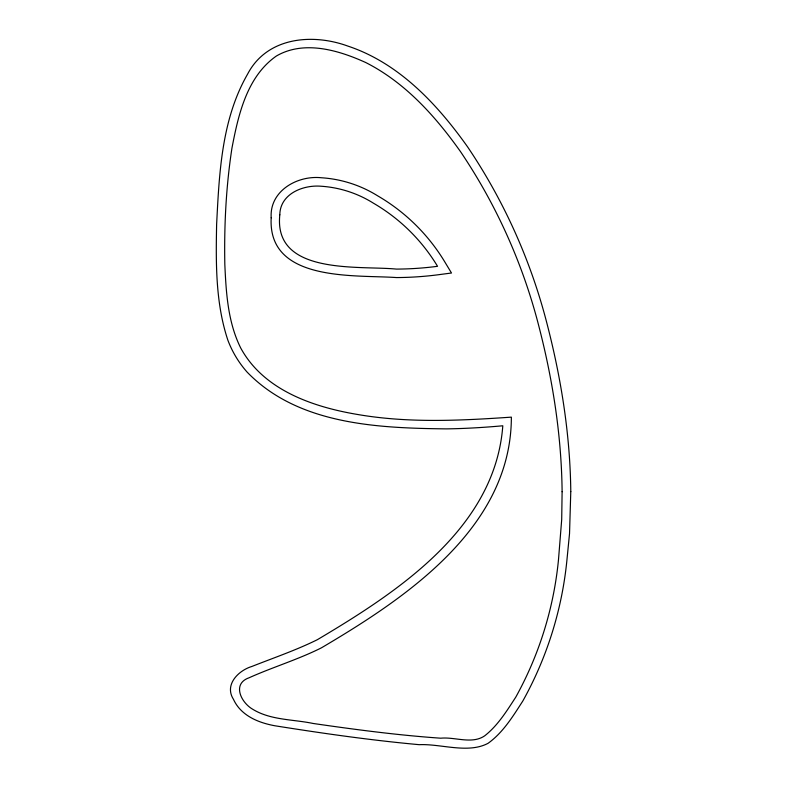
<?xml version="1.0" encoding="UTF-8"?>
<svg xmlns="http://www.w3.org/2000/svg" width="787" height="787" viewBox="0 0 787 787"><rect width="100%" height="100%" fill="white"/><g stroke="black" fill="none" stroke-linecap="round" stroke-linejoin="round"><path stroke-width="1.18" d="M562.115 491.698L561.702 519.499L558.475 559.852A354.573 354.573 0 0 1 515.77 697.144C506.759 710.976 497.827 725.545 484.664 735.845C471.925 744.581 454.955 736.74 440.759 738.196C398.025 735.245 355.527 729.608 313.147 723.469C293.03 719.239 270.659 720.321 252.568 709.176C241.107 702.516 231.801 683.834 249.066 677.774C272.863 667.091 298.076 659.565 321.45 647.819C406.249 597.756 511.265 527.516 511.363 417.14C460.277 420.622 408.542 423.249 357.711 414.503C313.137 407.027 263.655 390.204 240.724 348.021C227.846 322.198 226.105 292.734 224.826 264.402C224.079 225.574 226.046 186.598 231.939 148.192C238.294 114.882 246.813 76.762 276.306 56.064C303.989 39.891 338.587 50.191 365.729 62.527C405.079 82.438 435.339 116.142 460.513 151.635A561.013 561.013 0 0 1 539.075 327.058C552.927 380.819 561.515 436.116 562.115 491.698M570.782 491.57L569.532 533.596L566.866 560.698A362.964 362.964 0 0 1 522.804 701.04C512.947 716.308 503.1 732.52 488.088 743.292C468.068 754.005 440.907 743.656 419.215 744.679C370.805 740.262 322.66 733.356 274.663 725.732C261.53 723.263 247.964 718.423 239.002 708.025A37.225 37.225 0 0 1 233.464 699.328C224.108 684.788 238.363 670.534 251.83 666.481C273.768 657.804 296.197 650.16 317.377 639.683C397.543 592.06 495.112 528.402 502.804 425.787C484.064 427.469 465.284 428.61 446.475 428.876C377.77 428.098 298.007 424.754 247.088 372.074A102.782 102.782 0 0 1 227.886 340.24C215.49 303.064 215.864 263.163 216.622 224.423C219.229 173.415 221.511 119.486 247.58 74.145C266.911 37.028 312.35 33.103 347.952 46.118C398.92 63.058 437.238 104.12 467.547 146.805A569.572 569.572 0 0 1 547.29 324.775C561.318 379.245 570.191 435.25 570.782 491.57M271.19 217.773C267.55 282.425 354.888 274.633 396.471 277.565A336.433 336.433 0 0 0 438.654 274.702L451.492 273.01L444.803 261.923A189.913 189.913 0 0 0 377.78 195.904A120.932 120.932 0 0 0 321.391 177.754C297.417 175.157 269.37 190.926 271.19 217.773M279.808 214.812C273.374 275.539 358.872 265.435 396.441 269.095A327.795 327.795 0 0 0 437.542 266.301A181.443 181.443 0 0 0 373.392 203.164A112.452 112.452 0 0 0 320.85 186.214C302.857 184.778 280.074 193.936 279.808 214.812"/></g></svg>
